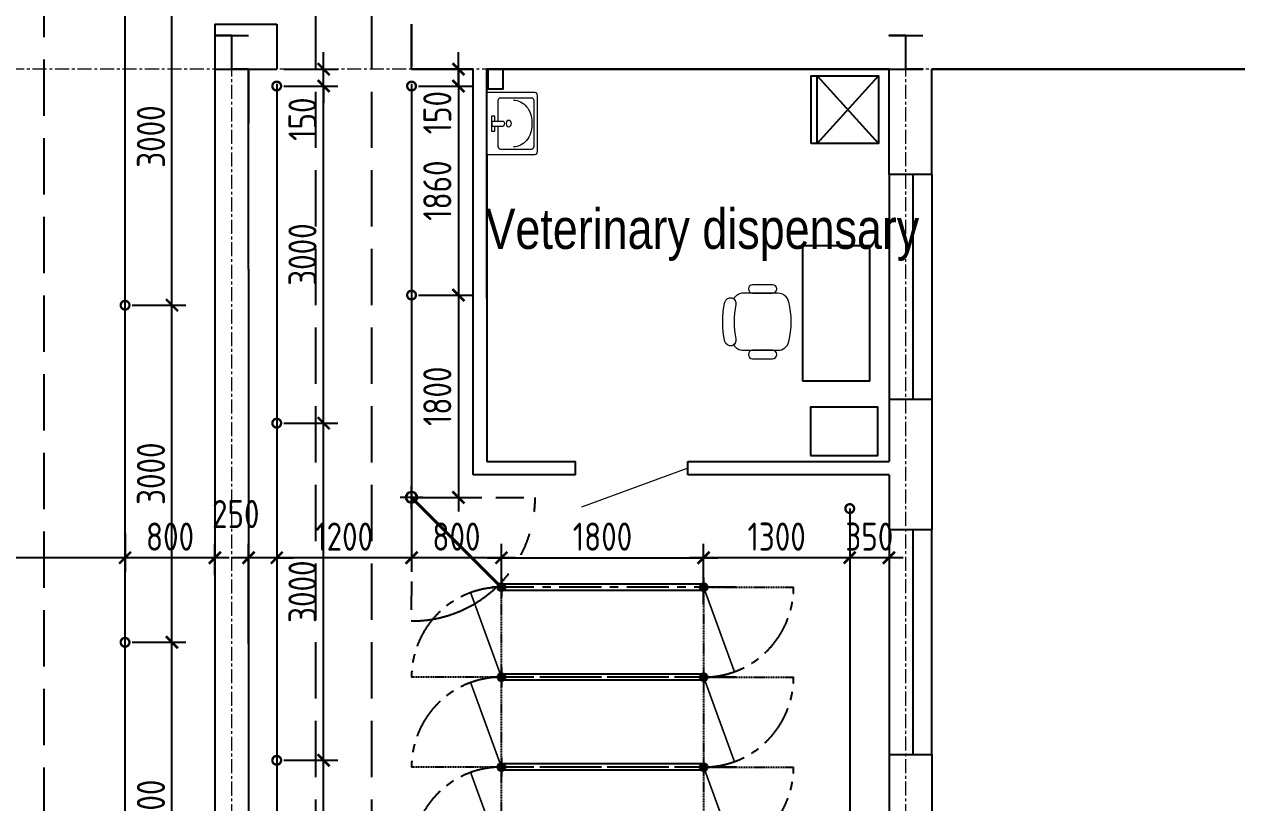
# Model space of a CAD drawing. Header units: millimetres. Extents: x 18087 to 88242, y 6810 to 56435.
# Drawn here: x 27876 to 38667, y 16708 to 23636 of the extents above; entities that cross this region are included whole.
import ezdxf

# ---------------------------------------------------------------- set-up
doc = ezdxf.new("R2010")
doc.units = ezdxf.units.MM
for name, pattern in [('CENTER', [2, 1.25, -0.25, 0.25, -0.25]), ('GOST2.303 4', [7, 5, -2, 0]), ('HIDDEN', [0.375, 0.25, -0.125])]:
    doc.linetypes.add(name, pattern=pattern)
for name, color, linetype in [('axis', 40, 'CENTER'), ('equipments', 4, 'Continuous'), ('rail2', 2, 'Continuous'), ('sanitary', 4, 'Continuous'), ('Tehnologia', 4, 'Continuous'), ('Tehnologiya', 4, 'Continuous'), ('txt', 7, 'Continuous'), ('wall', 5, 'Continuous')]:
    doc.layers.add(name, color=color, linetype=linetype)
for name, color, linetype, lineweight in [('axis 2', 40, 'CENTER', 9), ('dim', 4, 'Continuous', 20), ('door', 9, 'Continuous', 9)]:
    doc.layers.add(name, color=color, linetype=linetype, lineweight=lineweight)
doc.styles.add('Arial', font='arial.ttf', dxfattribs={"width": 0.8, "height": 1.75})
doc.styles.add('GOST 2.304', font='CS_Gost2304.shx')
doc.styles.get("Standard").update_dxf_attribs({"font": 'arial.ttf'})
doc.dimstyles.new('SPDS$0', dxfattribs={"dimscale": 100, "dimtxt": 2.5, "dimasz": 1.5, "dimexe": 1.25, "dimexo": 0.625, "dimtad": 1, "dimdec": 0, "dimrnd": 0.001, "dimtxsty": 'GOST 2.304', "dimblk": 'ARCHTICK', "dimcen": 1.5, "dimdle": 1.25, "dimadec": 0, "dimazin": 2, "dimtfac": 0.75, "dimtdec": 0, "dimtmove": 1, "dimatfit": 0, "dimfxl": 1, "dimtolj": 1, "dimarcsym": 0})

# ---------------------------------------------------------------- blocks, each defined once
blk = doc.blocks.new('z2')
at = {"layer": 'axis', "ltscale": 200}
for p, q in [((35, 27), (35, -27)), ((-8, 0), (78, 0))]:
    blk.add_line(p, q, dxfattribs=at)
at = {"layer": 'rail2', "color": 3, "ltscale": 0.6}
for p, q in [((0, 8), (16, 8)), ((0, 8), (0, -8)), ((16, 19), (16, -19)), ((54, 19), (16, 19)), ((54, 19), (54, -19)), ((54, 8), (70, 8)), ((70, 8), (70, -8)), ((0, -8), (16, -8)), ((54, -19), (16, -19)), ((54, -8), (70, -8))]:
    blk.add_line(p, q, dxfattribs=at)
blk.add_circle((35, 0), 8, dxfattribs=at)
blk = doc.blocks.new('*U530')
at = {"layer": 'axis', "ltscale": 300}
for p, q in [((0, -1916), (0, 90)), ((800, -2090), (800, 90)), ((800, -2090), (800, 90))]:
    blk.add_line(p, q, dxfattribs=at)
at = {"layer": 'equipments', "ltscale": 100}
for p, q in [((85, 0), (-85, 0)), ((885, 0), (715, 0)), ((885, 0), (715, 0)), ((85, -1800), (-85, -1800)), ((885, -1800), (715, -1800)), ((885, -1800), (715, -1800))]:
    blk.add_line(p, q, dxfattribs=at)
at = {"layer": 'equipments', "ltscale": 100, "const_width": 15}
for points in [[(0, 0), (752, 274)], [(800, -1800), (48, -2074)]]:
    blk.add_lwpolyline(points, dxfattribs=at)
at = {"layer": 'Tehnologiya', "color": 3, "linetype": 'HIDDEN', "ltscale": 40}
for p, q in [((0, 0), (0, 800)), ((0, 0), (800, 0)), ((800, -1800), (0, -1800)), ((800, -1800), (800, -2600))]:
    blk.add_line(p, q, dxfattribs=at)
at = {"layer": 'Tehnologiya', "color": 4, "ltscale": 100}
for p, q in [((-28, -1780), (-28, -20)), ((28, -1780), (28, -20)), ((772, -1780), (772, -20)), ((828, -1780), (828, -20))]:
    blk.add_line(p, q, dxfattribs=at)
at = {"layer": 'Tehnologiya', "color": 2, "ltscale": 100}
for p, q in [((772, -1780), (772, -20)), ((828, -1780), (828, -20))]:
    blk.add_line(p, q, dxfattribs=at)
at = {"layer": 'Tehnologiya', "color": 4, "ltscale": 1000}
for centre in [(0, 0), (800, 0), (800, 0), (0, -1800), (800, -1800), (800, -1800)]:
    blk.add_circle(centre, 35, dxfattribs=at)
at = {"layer": 'Tehnologiya', "color": 3, "linetype": 'CENTER', "ltscale": 300}
for centre, start, end in [((0, 0), 359.9999, 90), ((800, -1800), 179.9999, 270)]:
    blk.add_arc(centre, 800, start, end, dxfattribs=at)
at = {"layer": 'Tehnologiya', "rotation": 90}
for p in [(0, -35), (800, -35), (800, -35)]:
    blk.add_blockref('z2', p, dxfattribs=at)
at = {"layer": 'Tehnologiya', "xscale": -1, "rotation": 90}
for p in [(0, -1765), (800, -1765), (800, -1765)]:
    blk.add_blockref('z2', p, dxfattribs=at)
blk = doc.blocks.new('ring')
at = {"layer": 'Tehnologia', "const_width": 0.0205}
blk.add_lwpolyline([(-0.039, 0, 1), (0.039, 0, 1)], format="xyb", close=True, dxfattribs=at)
blk = doc.blocks.new('_ARCHTICK')
at = {"color": 0, "linetype": 'ByBlock', "const_width": 0.15}
blk.add_lwpolyline([(-0.354, -0.354), (0.354, 0.354)], dxfattribs=at)
blk = doc.blocks.new('*D337')
at = {"layer": 'Defpoints', "color": 0, "ltscale": 125, "transparency": 16777216}
for p in [(25972, 19165), (28773, 19165), (25972, 18888)]:
    blk.add_point(p, dxfattribs=at)
at = {"layer": 'dim', "color": 0, "lineweight": -2, "ltscale": 125, "transparency": 16777216}
for p, q in [((25972, 19103), (25972, 18763)), ((28773, 19103), (28773, 18763)), ((28898, 18888), (25847, 18888))]:
    blk.add_line(p, q, dxfattribs=at)
at = {"layer": 'dim', "color": 0, "lineweight": -2, "ltscale": 125, "transparency": 16777216, "xscale": 150, "yscale": 150, "zscale": 150, "rotation": 180}
blk.add_blockref('_ARCHTICK', (25972, 18888), dxfattribs=at)
at = {"layer": 'dim', "color": 0, "lineweight": -2, "ltscale": 125, "transparency": 16777216, "xscale": 150, "yscale": 150, "zscale": 150}
blk.add_blockref('_ARCHTICK', (28773, 18888), dxfattribs=at)
at = {"layer": 'dim', "color": 0, "ltscale": 125, "transparency": 16777216, "insert": (27372, 19076), "char_height": 250, "attachment_point": 5, "style": 'GOST 2.304'}
blk.add_mtext('\\A1;2800', dxfattribs=at)
blk = doc.blocks.new('*D340')
at = {"layer": 'Defpoints', "color": 0, "ltscale": 125, "transparency": 16777216}
for p in [(28773, 18888), (28773, 18670), (29573, 18670)]:
    blk.add_point(p, dxfattribs=at)
at = {"layer": 'dim', "color": 0, "lineweight": -2, "ltscale": 125, "transparency": 16777216}
for p, q in [((28773, 18733), (28773, 19013)), ((29573, 18733), (29573, 19013)), ((29698, 18888), (28648, 18888))]:
    blk.add_line(p, q, dxfattribs=at)
at = {"layer": 'dim', "color": 0, "lineweight": -2, "ltscale": 125, "transparency": 16777216, "xscale": 150, "yscale": 150, "zscale": 150, "rotation": 180}
blk.add_blockref('_ARCHTICK', (28773, 18888), dxfattribs=at)
at = {"layer": 'dim', "color": 0, "lineweight": -2, "ltscale": 125, "transparency": 16777216, "xscale": 150, "yscale": 150, "zscale": 150}
blk.add_blockref('_ARCHTICK', (29573, 18888), dxfattribs=at)
at = {"layer": 'dim', "color": 0, "ltscale": 125, "transparency": 16777216, "insert": (29173, 19076), "char_height": 250, "attachment_point": 5, "style": 'GOST 2.304'}
blk.add_mtext('\\A1;800', dxfattribs=at)
blk = doc.blocks.new('*D341')
at = {"layer": 'Defpoints', "color": 0, "ltscale": 125, "transparency": 16777216}
for p in [(35222, 19094), (33922, 18888), (33922, 18409)]:
    blk.add_point(p, dxfattribs=at)
at = {"layer": 'dim', "color": 0, "lineweight": -2, "ltscale": 125, "transparency": 16777216}
for p, q in [((33922, 18471), (33922, 19013)), ((35222, 19031), (35222, 18763)), ((35347, 18888), (33797, 18888))]:
    blk.add_line(p, q, dxfattribs=at)
at = {"layer": 'dim', "color": 0, "lineweight": -2, "ltscale": 125, "transparency": 16777216, "xscale": 150, "yscale": 150, "zscale": 150, "rotation": 180}
blk.add_blockref('_ARCHTICK', (33922, 18888), dxfattribs=at)
at = {"layer": 'dim', "color": 0, "lineweight": -2, "ltscale": 125, "transparency": 16777216, "xscale": 150, "yscale": 150, "zscale": 150}
blk.add_blockref('_ARCHTICK', (35222, 18888), dxfattribs=at)
at = {"layer": 'dim', "color": 0, "ltscale": 125, "transparency": 16777216, "insert": (34572, 19076), "char_height": 250, "attachment_point": 5, "style": 'GOST 2.304'}
blk.add_mtext('\\A1;1300', dxfattribs=at)
blk = doc.blocks.new('*D342')
at = {"layer": 'Defpoints', "color": 0, "ltscale": 125, "transparency": 16777216}
for p in [(33922, 18888), (32122, 18457), (33922, 18428)]:
    blk.add_point(p, dxfattribs=at)
at = {"layer": 'dim', "color": 0, "lineweight": -2, "ltscale": 125, "transparency": 16777216}
for p, q in [((32122, 18520), (32122, 19013)), ((33922, 18491), (33922, 19013)), ((31997, 18888), (34047, 18888))]:
    blk.add_line(p, q, dxfattribs=at)
at = {"layer": 'dim', "color": 0, "lineweight": -2, "ltscale": 125, "transparency": 16777216, "xscale": 150, "yscale": 150, "zscale": 150, "rotation": 180}
blk.add_blockref('_ARCHTICK', (32122, 18888), dxfattribs=at)
at = {"layer": 'dim', "color": 0, "lineweight": -2, "ltscale": 125, "transparency": 16777216, "xscale": 150, "yscale": 150, "zscale": 150}
blk.add_blockref('_ARCHTICK', (33922, 18888), dxfattribs=at)
at = {"layer": 'dim', "color": 0, "ltscale": 125, "transparency": 16777216, "insert": (33022, 19076), "char_height": 250, "attachment_point": 5, "style": 'GOST 2.304'}
blk.add_mtext('\\A1;1800', dxfattribs=at)
blk = doc.blocks.new('*D343')
at = {"layer": 'Defpoints', "color": 0, "ltscale": 125, "transparency": 16777216}
for p in [(31323, 19136), (31323, 18888), (32122, 18590)]:
    blk.add_point(p, dxfattribs=at)
at = {"layer": 'dim', "color": 0, "lineweight": -2, "ltscale": 125, "transparency": 16777216}
for p, q in [((31323, 19074), (31323, 18763)), ((32122, 18653), (32122, 19013)), ((32247, 18888), (31198, 18888))]:
    blk.add_line(p, q, dxfattribs=at)
at = {"layer": 'dim', "color": 0, "lineweight": -2, "ltscale": 125, "transparency": 16777216, "xscale": 150, "yscale": 150, "zscale": 150, "rotation": 180}
blk.add_blockref('_ARCHTICK', (31323, 18888), dxfattribs=at)
at = {"layer": 'dim', "color": 0, "lineweight": -2, "ltscale": 125, "transparency": 16777216, "xscale": 150, "yscale": 150, "zscale": 150}
blk.add_blockref('_ARCHTICK', (32122, 18888), dxfattribs=at)
at = {"layer": 'dim', "color": 0, "ltscale": 125, "transparency": 16777216, "insert": (31722, 19076), "char_height": 250, "attachment_point": 5, "style": 'GOST 2.304'}
blk.add_mtext('\\A1;800', dxfattribs=at)
blk = doc.blocks.new('input_sink2.dwg')
at = {"color": 0, "linetype": 'Continuous', "lineweight": 0, "ltscale": 25.4}
for p, q in [((396, 230), (124, 230)), ((102, 203), (102, 22)), ((419, -203), (419, 203)), ((41, -67), (41, 67)), ((41, 67), (72, 67)), ((49, 22), (147, 22)), ((49, 22), (49, -22)), ((72, 67), (72, 22)), ((401, -10), (401, 10)), ((72, -67), (41, -67)), ((49, -22), (147, -22)), ((72, -22), (72, -67)), ((102, -22), (102, -203)), ((124, -230), (396, -230))]:
    blk.add_line(p, q, dxfattribs=at)
at = {"color": 0, "linetype": 'Continuous', "lineweight": 0, "ltscale": 25.4, "flags": 128}
blk.add_lwpolyline([(450, -248, -0.415724), (427, -275), (0, -275), (0, 275), (427, 275, -0.415724), (450, 248)], format="xyb", close=True, dxfattribs=at)
at = {"color": 0, "linetype": 'Continuous', "lineweight": 0, "ltscale": 25.4}
blk.add_arc((128, 0), 29.1, 310.9181, 49.0813, dxfattribs=at)
for centre, major_axis, start_param, end_param in [((124, 203), (0, 27.5), 6.283185, 7.853982), ((396, 203), (0, 27.5), 4.712388, 6.283186), ((239, 10), (0, 198), 4.712388, 6.283186), ((239, -10), (0, 198), 3.141592, 4.71239), ((124, -203), (0, 27.5), 1.570796, 3.141593), ((396, -203), (0, 27.5), 3.141592, 4.71239)]:
    blk.add_ellipse(centre, major_axis=major_axis, ratio=0.818182, start_param=start_param, end_param=end_param, dxfattribs=at)
blk.add_ellipse((196, 0), major_axis=(0, 28.4), ratio=0.818182, dxfattribs=at)
at = {"flags": 1}
for tag in ['Reference', 'Description', 'Type', 'Manufacturer', 'Model', 'Inventory_No.', 'Part_No.', 'Cost']:
    blk.add_attdef(tag, (0, -275), '', height=0.125, dxfattribs=at)
blk = doc.blocks.new('ACTRIX_134')
at = {"color": 0, "linetype": 'Continuous', "lineweight": 0, "ltscale": 25.4, "flags": 128}
for points in [[(6.92, 23.19, -1), (6.02, 19.39, 0.101392), (-6.02, 19.39, -1), (-6.92, 23.19, -0.116963)], [(-8.1, 20.2, 0.260446), (-10, 16.8), (-10, 4.7, 0.34754), (-6.92, 0.81, 0.116963), (6.92, 0.81, 0.34754), (10, 4.7), (10, 16.8, 0.260446), (8.1, 20.2, -0.313361), (6.02, 19.39, 0.101392), (-6.02, 19.39, -0.313361)], [(-13, 13.5), (-13, 6.5, 1), (-10, 6.5), (-10, 13.5, 1)], [(13, 13.5, 1), (10, 13.5), (10, 6.5, 1), (13, 6.5)]]:
    blk.add_lwpolyline(points, format="xyb", close=True, dxfattribs=at)
blk = doc.blocks.new('*D410')
at = {"layer": 'Defpoints', "color": 0, "ltscale": 125, "transparency": 16777216}
for p in [(30123, 19038), (29872, 18888), (29872, 18063)]:
    blk.add_point(p, dxfattribs=at)
at = {"layer": 'dim', "color": 0, "lineweight": -2, "ltscale": 125, "transparency": 16777216}
for p, q in [((29872, 18125), (29872, 19013)), ((29872, 18888), (29722, 18888)), ((30123, 18888), (29872, 18888)), ((30123, 18976), (30123, 18763)), ((30123, 18888), (30273, 18888))]:
    blk.add_line(p, q, dxfattribs=at)
at = {"layer": 'dim', "color": 0, "lineweight": -2, "ltscale": 125, "transparency": 16777216, "xscale": 150, "yscale": 150, "zscale": 150}
blk.add_blockref('_ARCHTICK', (29872, 18888), dxfattribs=at)
at = {"layer": 'dim', "color": 0, "lineweight": -2, "ltscale": 125, "transparency": 16777216, "xscale": 150, "yscale": 150, "zscale": 150, "rotation": 180}
blk.add_blockref('_ARCHTICK', (30123, 18888), dxfattribs=at)
at = {"layer": 'dim', "color": 0, "ltscale": 125, "transparency": 16777216, "insert": (29758, 19277), "char_height": 250, "attachment_point": 5, "style": 'GOST 2.304'}
blk.add_mtext('\\A1;250', dxfattribs=at)
blk = doc.blocks.new('*D411')
at = {"layer": 'Defpoints', "color": 0, "ltscale": 125, "transparency": 16777216}
for p in [(35222, 19264), (35572, 19094), (35222, 18888)]:
    blk.add_point(p, dxfattribs=at)
at = {"layer": 'dim', "color": 0, "lineweight": -2, "ltscale": 125, "transparency": 16777216}
for p, q in [((35222, 19201), (35222, 18763)), ((35572, 19031), (35572, 18763)), ((35697, 18888), (35097, 18888))]:
    blk.add_line(p, q, dxfattribs=at)
at = {"layer": 'dim', "color": 0, "lineweight": -2, "ltscale": 125, "transparency": 16777216, "xscale": 150, "yscale": 150, "zscale": 150, "rotation": 180}
blk.add_blockref('_ARCHTICK', (35222, 18888), dxfattribs=at)
at = {"layer": 'dim', "color": 0, "lineweight": -2, "ltscale": 125, "transparency": 16777216, "xscale": 150, "yscale": 150, "zscale": 150}
blk.add_blockref('_ARCHTICK', (35572, 18888), dxfattribs=at)
at = {"layer": 'dim', "color": 0, "ltscale": 125, "transparency": 16777216, "insert": (35397, 19076), "char_height": 250, "attachment_point": 5, "style": 'GOST 2.304'}
blk.add_mtext('\\A1;350', dxfattribs=at)
blk = doc.blocks.new('*D412')
at = {"layer": 'Defpoints', "color": 0, "ltscale": 125, "transparency": 16777216}
for p in [(30123, 19218), (31323, 19264), (30123, 18888)]:
    blk.add_point(p, dxfattribs=at)
at = {"layer": 'dim', "color": 0, "lineweight": -2, "ltscale": 125, "transparency": 16777216}
for p, q in [((30123, 19156), (30123, 18763)), ((31323, 19201), (31323, 18763)), ((31448, 18888), (29998, 18888))]:
    blk.add_line(p, q, dxfattribs=at)
at = {"layer": 'dim', "color": 0, "lineweight": -2, "ltscale": 125, "transparency": 16777216, "xscale": 150, "yscale": 150, "zscale": 150, "rotation": 180}
blk.add_blockref('_ARCHTICK', (30123, 18888), dxfattribs=at)
at = {"layer": 'dim', "color": 0, "lineweight": -2, "ltscale": 125, "transparency": 16777216, "xscale": 150, "yscale": 150, "zscale": 150}
blk.add_blockref('_ARCHTICK', (31323, 18888), dxfattribs=at)
at = {"layer": 'dim', "color": 0, "ltscale": 125, "transparency": 16777216, "insert": (30723, 19076), "char_height": 250, "attachment_point": 5, "style": 'GOST 2.304'}
blk.add_mtext('\\A1;1200', dxfattribs=at)
blk = doc.blocks.new('stand')
at = {"layer": 'Tehnologia', "ltscale": 1000}
h = blk.add_hatch(dxfattribs=at)
h.set_pattern_fill('ANSI31', color=3, style=0)
h.set_pattern_definition([(45, (-254466.792, -40933.069), (-2.24506403, 2.24506403), [])])
h.paths.add_polyline_path([(46, 0), (51, 0, 0.414214), (0, 51), (0, 46, -0.414214)])
h.paths.add_polyline_path([(51, 0), (46, 0, -0.414214), (0, -46), (0, -51, 0.414214)])
h.paths.add_polyline_path([(-46, 0), (-51, 0, 0.414214), (0, -51), (0, -46, -0.414214)])
h.paths.add_polyline_path([(-51, 0), (-46, 0, -0.414214), (0, 46), (0, 51, 0.414214)])
at = {"layer": 'Tehnologia', "color": 3}
for p, q in [((-100, 0), (100, 0)), ((0, -100), (0, 100))]:
    blk.add_line(p, q, dxfattribs=at)
at = {"layer": 'Tehnologia', "ltscale": 1000}
for radius in [51, 46]:
    blk.add_circle((0, 0), radius, dxfattribs=at)
blk = doc.blocks.new('*U506')
at = {"layer": 'Tehnologia', "color": 3, "linetype": 'HIDDEN', "ltscale": 1000}
for q in [(0, 1100), (1100, 0)]:
    blk.add_line((0, 0), q, dxfattribs=at)
at = {"layer": 'Tehnologia', "color": 0, "lineweight": 40, "ltscale": 1000}
blk.add_line((0, 0), (776, 779), dxfattribs=at)
at = {"layer": 'Tehnologia', "color": 3, "linetype": 'CENTER', "ltscale": 800}
blk.add_arc((0, 0), 1100, 0, 90, dxfattribs=at)
at = {"layer": 'Tehnologia', "extrusion": (0, 0, -1), "xscale": -1, "zscale": -1, "rotation": 180}
blk.add_blockref('stand', (0, 0), dxfattribs=at)
blk = doc.blocks.new('*D413')
at = {"layer": 'Defpoints', "color": 0, "ltscale": 125, "transparency": 16777216}
for p in [(31323, 23086), (31323, 21225), (31740, 21225)]:
    blk.add_point(p, dxfattribs=at)
at = {"layer": 'dim', "color": 0, "lineweight": -2, "ltscale": 125, "transparency": 16777216}
for p, q in [((31740, 23211), (31740, 21100)), ((31385, 23086), (31865, 23086)), ((31385, 21225), (31865, 21225))]:
    blk.add_line(p, q, dxfattribs=at)
at = {"layer": 'dim', "color": 0, "lineweight": -2, "ltscale": 125, "transparency": 16777216, "xscale": 150, "yscale": 150, "zscale": 150}
for p, rotation in [((31740, 23086), 90), ((31740, 21225), 270)]:
    blk.add_blockref('_ARCHTICK', p, dxfattribs=dict(at, rotation=rotation))
at = {"layer": 'dim', "color": 0, "ltscale": 125, "transparency": 16777216, "insert": (31552, 22155), "char_height": 250, "attachment_point": 5, "rotation": 90, "style": 'GOST 2.304'}
blk.add_mtext('\\A1;1860', dxfattribs=at)
blk = doc.blocks.new('*D499')
at = {"layer": 'Defpoints', "color": 0, "ltscale": 125, "transparency": 16777216}
for p in [(31323, 23236), (31740, 23236), (31323, 23086)]:
    blk.add_point(p, dxfattribs=at)
at = {"layer": 'dim', "color": 0, "lineweight": -2, "ltscale": 125, "transparency": 16777216}
for p, q in [((31740, 23236), (31740, 23386)), ((31385, 23236), (31865, 23236)), ((31740, 23086), (31740, 23236)), ((31385, 23086), (31865, 23086)), ((31740, 23086), (31740, 22936))]:
    blk.add_line(p, q, dxfattribs=at)
at = {"layer": 'dim', "color": 0, "lineweight": -2, "ltscale": 125, "transparency": 16777216, "xscale": 150, "yscale": 150, "zscale": 150}
for p, rotation in [((31740, 23236), 270), ((31740, 23086), 90)]:
    blk.add_blockref('_ARCHTICK', p, dxfattribs=dict(at, rotation=rotation))
at = {"layer": 'dim', "color": 0, "ltscale": 125, "transparency": 16777216, "insert": (31552, 22849), "char_height": 250, "attachment_point": 5, "rotation": 90, "style": 'GOST 2.304'}
blk.add_mtext('\\A1;150', dxfattribs=at)
blk = doc.blocks.new('*D414')
at = {"layer": 'Defpoints', "color": 0, "ltscale": 125, "transparency": 16777216}
for p in [(31323, 21225), (31323, 19425), (31740, 19425)]:
    blk.add_point(p, dxfattribs=at)
at = {"layer": 'dim', "color": 0, "lineweight": -2, "ltscale": 125, "transparency": 16777216}
for p, q in [((31740, 21350), (31740, 19300)), ((31385, 21225), (31865, 21225)), ((31385, 19425), (31865, 19425))]:
    blk.add_line(p, q, dxfattribs=at)
at = {"layer": 'dim', "color": 0, "lineweight": -2, "ltscale": 125, "transparency": 16777216, "xscale": 150, "yscale": 150, "zscale": 150}
for p, rotation in [((31740, 21225), 90), ((31740, 19425), 270)]:
    blk.add_blockref('_ARCHTICK', p, dxfattribs=dict(at, rotation=rotation))
at = {"layer": 'dim', "color": 0, "ltscale": 125, "transparency": 16777216, "insert": (31552, 20325), "char_height": 250, "attachment_point": 5, "rotation": 90, "style": 'GOST 2.304'}
blk.add_mtext('\\A1;1800', dxfattribs=at)
blk = doc.blocks.new('*D415')
at = {"layer": 'Defpoints', "color": 0, "ltscale": 125, "transparency": 16777216}
for p in [(30123, 23236), (30540, 23236), (30123, 23086)]:
    blk.add_point(p, dxfattribs=at)
at = {"layer": 'dim', "color": 0, "lineweight": -2, "ltscale": 125, "transparency": 16777216}
for p, q in [((30540, 23236), (30540, 23386)), ((30185, 23236), (30665, 23236)), ((30540, 23086), (30540, 23236)), ((30185, 23086), (30665, 23086)), ((30540, 23086), (30540, 22936))]:
    blk.add_line(p, q, dxfattribs=at)
at = {"layer": 'dim', "color": 0, "lineweight": -2, "ltscale": 125, "transparency": 16777216, "xscale": 150, "yscale": 150, "zscale": 150}
for p, rotation in [((30540, 23236), 270), ((30540, 23086), 90)]:
    blk.add_blockref('_ARCHTICK', p, dxfattribs=dict(at, rotation=rotation))
at = {"layer": 'dim', "color": 0, "ltscale": 125, "transparency": 16777216, "insert": (30352, 22791), "char_height": 250, "attachment_point": 5, "rotation": 90, "style": 'GOST 2.304'}
blk.add_mtext('\\A1;150', dxfattribs=at)
blk = doc.blocks.new('*D416')
at = {"layer": 'Defpoints', "color": 0, "ltscale": 125, "transparency": 16777216}
for p in [(30123, 23086), (30540, 23086), (30123, 20086)]:
    blk.add_point(p, dxfattribs=at)
at = {"layer": 'dim', "color": 0, "lineweight": -2, "ltscale": 125, "transparency": 16777216}
for p, q in [((30540, 19961), (30540, 23211)), ((30185, 23086), (30665, 23086)), ((30185, 20086), (30665, 20086))]:
    blk.add_line(p, q, dxfattribs=at)
at = {"layer": 'dim', "color": 0, "lineweight": -2, "ltscale": 125, "transparency": 16777216, "xscale": 150, "yscale": 150, "zscale": 150}
for p, rotation in [((30540, 23086), 90), ((30540, 20086), 270)]:
    blk.add_blockref('_ARCHTICK', p, dxfattribs=dict(at, rotation=rotation))
at = {"layer": 'dim', "color": 0, "ltscale": 125, "transparency": 16777216, "insert": (30352, 21586), "char_height": 250, "attachment_point": 5, "rotation": 90, "style": 'GOST 2.304'}
blk.add_mtext('\\A1;3000', dxfattribs=at)
blk = doc.blocks.new('*D417')
at = {"layer": 'Defpoints', "color": 0, "ltscale": 125, "transparency": 16777216}
for p in [(30123, 20086), (30540, 20086), (30123, 17086)]:
    blk.add_point(p, dxfattribs=at)
at = {"layer": 'dim', "color": 0, "lineweight": -2, "ltscale": 125, "transparency": 16777216}
for p, q in [((30540, 16961), (30540, 20211)), ((30185, 20086), (30665, 20086)), ((30185, 17086), (30665, 17086))]:
    blk.add_line(p, q, dxfattribs=at)
at = {"layer": 'dim', "color": 0, "lineweight": -2, "ltscale": 125, "transparency": 16777216, "xscale": 150, "yscale": 150, "zscale": 150}
for p, rotation in [((30540, 20086), 90), ((30540, 17086), 270)]:
    blk.add_blockref('_ARCHTICK', p, dxfattribs=dict(at, rotation=rotation))
at = {"layer": 'dim', "color": 0, "ltscale": 125, "transparency": 16777216, "insert": (30352, 18586), "char_height": 250, "attachment_point": 5, "rotation": 90, "style": 'GOST 2.304'}
blk.add_mtext('\\A1;3000', dxfattribs=at)
blk = doc.blocks.new('*D418')
at = {"layer": 'Defpoints', "color": 0, "ltscale": 125, "transparency": 16777216}
for p in [(30123, 17086), (30540, 17086), (30123, 14086)]:
    blk.add_point(p, dxfattribs=at)
at = {"layer": 'dim', "color": 0, "lineweight": -2, "ltscale": 125, "transparency": 16777216}
for p, q in [((30540, 13961), (30540, 17211)), ((30185, 17086), (30665, 17086)), ((30185, 14086), (30665, 14086))]:
    blk.add_line(p, q, dxfattribs=at)
at = {"layer": 'dim', "color": 0, "lineweight": -2, "ltscale": 125, "transparency": 16777216, "xscale": 150, "yscale": 150, "zscale": 150}
for p, rotation in [((30540, 17086), 90), ((30540, 14086), 270)]:
    blk.add_blockref('_ARCHTICK', p, dxfattribs=dict(at, rotation=rotation))
at = {"layer": 'dim', "color": 0, "ltscale": 125, "transparency": 16777216, "insert": (30352, 15586), "char_height": 250, "attachment_point": 5, "rotation": 90, "style": 'GOST 2.304'}
blk.add_mtext('\\A1;3000', dxfattribs=at)
blk = doc.blocks.new('*D438')
at = {"layer": 'Defpoints', "color": 0, "ltscale": 125, "transparency": 16777216}
for p in [(28773, 24136), (29190, 24136), (28773, 21136)]:
    blk.add_point(p, dxfattribs=at)
at = {"layer": 'dim', "color": 0, "lineweight": -2, "ltscale": 125, "transparency": 16777216}
for p, q in [((29190, 21011), (29190, 24261)), ((28835, 24136), (29315, 24136)), ((28835, 21136), (29315, 21136))]:
    blk.add_line(p, q, dxfattribs=at)
at = {"layer": 'dim', "color": 0, "lineweight": -2, "ltscale": 125, "transparency": 16777216, "xscale": 150, "yscale": 150, "zscale": 150}
for p, rotation in [((29190, 24136), 90), ((29190, 21136), 270)]:
    blk.add_blockref('_ARCHTICK', p, dxfattribs=dict(at, rotation=rotation))
at = {"layer": 'dim', "color": 0, "ltscale": 125, "transparency": 16777216, "insert": (29003, 22636), "char_height": 250, "attachment_point": 5, "rotation": 90, "style": 'GOST 2.304'}
blk.add_mtext('\\A1;3000', dxfattribs=at)
blk = doc.blocks.new('*D439')
at = {"layer": 'Defpoints', "color": 0, "ltscale": 125, "transparency": 16777216}
for p in [(28773, 21136), (29190, 21136), (28773, 18136)]:
    blk.add_point(p, dxfattribs=at)
at = {"layer": 'dim', "color": 0, "lineweight": -2, "ltscale": 125, "transparency": 16777216}
for p, q in [((29190, 18011), (29190, 21261)), ((28835, 21136), (29315, 21136)), ((28835, 18136), (29315, 18136))]:
    blk.add_line(p, q, dxfattribs=at)
at = {"layer": 'dim', "color": 0, "lineweight": -2, "ltscale": 125, "transparency": 16777216, "xscale": 150, "yscale": 150, "zscale": 150}
for p, rotation in [((29190, 21136), 90), ((29190, 18136), 270)]:
    blk.add_blockref('_ARCHTICK', p, dxfattribs=dict(at, rotation=rotation))
at = {"layer": 'dim', "color": 0, "ltscale": 125, "transparency": 16777216, "insert": (29003, 19636), "char_height": 250, "attachment_point": 5, "rotation": 90, "style": 'GOST 2.304'}
blk.add_mtext('\\A1;3000', dxfattribs=at)
blk = doc.blocks.new('*D440')
at = {"layer": 'Defpoints', "color": 0, "ltscale": 125, "transparency": 16777216}
for p in [(28773, 18136), (29190, 18136), (28773, 15136)]:
    blk.add_point(p, dxfattribs=at)
at = {"layer": 'dim', "color": 0, "lineweight": -2, "ltscale": 125, "transparency": 16777216}
for p, q in [((29190, 15011), (29190, 18261)), ((28835, 18136), (29315, 18136)), ((28835, 15136), (29315, 15136))]:
    blk.add_line(p, q, dxfattribs=at)
at = {"layer": 'dim', "color": 0, "lineweight": -2, "ltscale": 125, "transparency": 16777216, "xscale": 150, "yscale": 150, "zscale": 150}
for p, rotation in [((29190, 18136), 90), ((29190, 15136), 270)]:
    blk.add_blockref('_ARCHTICK', p, dxfattribs=dict(at, rotation=rotation))
at = {"layer": 'dim', "color": 0, "ltscale": 125, "transparency": 16777216, "insert": (29003, 16636), "char_height": 250, "attachment_point": 5, "rotation": 90, "style": 'GOST 2.304'}
blk.add_mtext('\\A1;3000', dxfattribs=at)

msp = doc.modelspace()

# ---------------------------------------------------------------- linework, layer by layer
at = {"layer": 'axis 2', "ltscale": 100}
for p, q in [((66675, 23235.5), (20933.6, 23235.5)), ((29722.4, 7770.7, 14587.6), (29722.4, 23235.5, 14587.6)), ((35722.4, 7771.4, 14587.6), (35722.4, 23235.5, 14587.6))]:
    msp.add_line(p, q, dxfattribs=at)
at = {"layer": 'door', "ltscale": 125}
msp.add_line((33781.9, 19685.5), (32835.7, 19339.3), dxfattribs=at)
at = {"layer": 'equipments', "color": 0, "linetype": 'GOST2.303 4', "ltscale": 100}
for p, q in [((28052.9, 10920.5, -5461), (28052.9, 53550.5, -5915.3)), ((30466.5, 27235.6), (30466.5, 11255.6)), ((30966.5, 27235.6), (30966.5, 11255.6))]:
    msp.add_line(p, q, dxfattribs=at)
at = {"layer": 'Tehnologiya', "ltscale": 100}
for p, q in [((28772.6, 12733), (28772.6, 24135.5)), ((30122.5, 23105.6), (30122.5, 12685.6)), ((31322.5, 23105.6), (31322.5, 19425.3)), ((34933.8, 22575.3), (34933.8, 23175.3)), ((34933.8, 23175.3), (35478.1, 22575.3)), ((34933.8, 22575.3), (35478.1, 23175.3)), ((35222.4, 19325.5), (35222.4, 11555.5))]:
    msp.add_line(p, q, dxfattribs=at)
at = {"layer": 'Tehnologiya', "ltscale": 100, "elevation": 0}
for points in [[(32004.1, 23235.5), (32134.4, 23235.5), (32134.4, 23057.4), (32004.1, 23057.4)], [(34878.1, 22575.3), (34878.1, 23175.3), (35478.1, 23175.3), (35478.1, 22575.3)], [(34801.6, 20463.5), (35401.6, 20463.5), (35401.6, 21663.5), (34801.6, 21663.5)]]:
    msp.add_lwpolyline(points, close=True, dxfattribs=at)
at = {"layer": 'Tehnologiya', "elevation": 0}
msp.add_lwpolyline([(34871.9, 19798.4), (35471.9, 19798.4), (35471.9, 20228.4), (34871.9, 20228.4)], close=True, dxfattribs=at)
at = {"layer": 'wall', "ltscale": 125}
for p, q in [((29572.5, 23635.4), (29572.6, 12694.1)), ((30122.5, 23635.5), (30122.5, 23235.5)), ((31322.5, 23235.5), (31322.5, 23635.5)), ((31322.5, 23635.5), (31322.5, 23255.5)), ((29872.2, 21455.4), (29872.2, 23235.5)), ((31872.2, 23235.5), (31322.5, 23235.5)), ((31872.2, 19625.5), (31872.2, 23235.7)), ((31992.2, 21195.5), (31992.2, 23235.7)), ((35952.4, 22298.8), (35952.4, 23235.7)), ((64075, 23235.5), (35952.4, 23235.5)), ((31992.2, 22476.9), (31992.2, 19745.5)), ((35954.3, 22298.8), (35572.4, 22298.8)), ((35787.4, 20298.8), (35787.4, 22298.8)), ((29872.2, 21455.4), (29872.2, 13655.5)), ((35572.4, 20298.8), (35953.8, 20298.8)), ((31872.2, 19625.5), (31872.2, 20195.5)), ((31992.2, 19745.5), (32781.9, 19745.5)), ((32781.9, 19625.5), (32781.9, 19745.5)), ((33781.9, 19625.5), (33781.9, 19745.5)), ((33781.9, 19745.5), (35572.4, 19745.5)), ((32781.9, 19625.5), (31872.2, 19625.5)), ((35572.4, 19625.5), (33781.9, 19625.5)), ((35954.3, 19135.9), (35572.4, 19135.9)), ((35787.4, 17135.9), (35787.4, 19135.9)), ((35572.4, 17135.9), (35953.8, 17135.9))]:
    msp.add_line(p, q, dxfattribs=at)
at = {"layer": 'wall', "ltscale": 100}
for p, q in [((29872.2, 23235.5), (29872.2, 22755.4)), ((31322.5, 23235.5), (31872.2, 23235.7)), ((31992.2, 23235.7), (35572.4, 23235.7)), ((35952.4, 23235.7), (66675, 23235.7))]:
    msp.add_line(p, q, dxfattribs=at)
at = {"layer": 'wall'}
msp.add_line((35572.4, 23235.5), (31992.2, 23235.5), dxfattribs=at)
at = {"layer": 'wall', "ltscale": 125, "elevation": 0}
for points in [[(29572.5, 23635.4), (30122.5, 23635.5)], [(29872.4, 23235.5), (30122.5, 23235.5)]]:
    msp.add_lwpolyline(points, dxfattribs=at)
at = {"layer": 'wall', "ltscale": 100}
for points, elevation in [([(29572.4, 23235.5), (29872.4, 23235.5), (29722.4, 23235.5), (29722.4, 23535.5), (29572.4, 23535.5), (29872.4, 23535.5)], 0), ([(35572.4, 23235.5), (35872.4, 23235.5), (35722.4, 23235.5), (35722.4, 23535.5), (35572.4, 23535.5), (35872.4, 23535.5)], 14587.6)]:
    msp.add_lwpolyline(points, dxfattribs=dict(at, elevation=elevation))
at = {"layer": 'wall', "elevation": 0}
for points in [[(35572.4, 22298.8), (35572.4, 23235.5)], [(35572.4, 22298.8), (35572.4, 20298.8)], [(35954.3, 22298.8), (35954.3, 20298.8)], [(35572.4, 20298.8), (35572.4, 19745.5)], [(35954.3, 20298.8), (35954.3, 19135.9)], [(35572.4, 19625.5), (35572.4, 19135.9)], [(35572.4, 19135.9), (35572.4, 17135.9)], [(35953.8, 17135.9), (35954.3, 19135.9)], [(35572.4, 17135.9), (35572.4, 16447)], [(35952.4, 17135.9), (35952.4, 16447)]]:
    msp.add_lwpolyline(points, dxfattribs=at)

# ---------------------------------------------------------------- block references
at = {"layer": 'sanitary', "color": 3, "linetype": 'Continuous', "ltscale": 0.8, "xscale": -1, "rotation": 180}
msp.add_blockref('input_sink2.dwg', (31992.2, 22751.9), dxfattribs=at)
at = {"layer": 'Tehnologiya', "ltscale": 100, "xscale": 1000, "yscale": 1000, "zscale": 1000}
for p in [(30122.5, 23085.6), (31322.5, 23085.6), (31322.5, 21225.3), (30122.5, 20085.6), (35222.4, 19325.5), (30122.5, 17085.6)]:
    msp.add_blockref('ring', p, dxfattribs=at)
at = {"layer": 'Tehnologiya', "color": 0, "linetype": 'Continuous', "lineweight": 0, "ltscale": 25.4, "xscale": 25.39999999990687, "yscale": 25.39999999990687, "rotation": 90}
msp.add_blockref('ACTRIX_134', (34701.2, 20987.9), dxfattribs=at)
at = {"layer": 'Tehnologiya', "ltscale": 100, "xscale": -1000, "yscale": 1000, "zscale": 1000, "rotation": 180}
for p in [(28772.6, 21135.5), (28772.6, 18135.5)]:
    msp.add_blockref('ring', p, dxfattribs=at)
at = {"layer": 'Tehnologiya', "ltscale": 100, "rotation": 269.8876003733914}
msp.add_blockref('*U506', (31322.5, 19425.3), dxfattribs=at)
at = {"layer": 'Tehnologiya', "color": 30, "linetype": 'Continuous', "ltscale": 5000, "rotation": 90}
for p in [(32122.3, 17825.5), (32122.3, 17025.5), (32122.3, 16225.5)]:
    msp.add_blockref('*U530', p, dxfattribs=at)

# ---------------------------------------------------------------- texts
at = {"layer": 'txt', "style": 'Arial', "width": 0.8}
msp.add_text('Veterinary dispensary', height=357.15, dxfattribs=at).set_placement((31981, 21636.9))

# ---------------------------------------------------------------- dimensions: what is measured, and where the dimension line sits
at = {"layer": 'dim', "ltscale": 125}
for base, p1, p2, picture, middle in [((29190, 24135.5), (28772.6, 21135.5), (28772.6, 24135.5), '*D438', (29190, 22635.5)), ((30540, 23235.5), (30122.5, 23085.6), (30122.5, 23235.5), '*D415', (30540, 22791.4)), ((31740, 23235.5), (31322.5, 23085.6), (31322.5, 23235.5), '*D499', (31740, 22849.1)), ((30540, 23085.5), (30122.5, 20085.6), (30122.5, 23085.5), '*D416', (30540, 21585.5)), ((29190, 21135.5), (28772.6, 18135.5), (28772.6, 21135.5), '*D439', (29190, 19635.5)), ((30540, 20085.5), (30122.5, 17085.6), (30122.5, 20085.5), '*D417', (30540, 18585.5)), ((29190, 18135.5), (28772.6, 15135.5), (28772.6, 18135.5), '*D440', (29190, 16635.5)), ((30540, 17085.5), (30122.5, 14085.6), (30122.5, 17085.5), '*D418', (30540, 15585.5))]:
    dim = msp.add_linear_dim(base=base, p1=p1, p2=p2, angle=90, dimstyle='SPDS$0', override={"dimblk1": 'ARCHTICK', "dimblk2": 'ARCHTICK', "dimsah": 1}, dxfattribs=at)
    dim.commit()
    dim.dimension.update_dxf_attribs({"geometry": picture, "text_midpoint": middle, "dimtype": 160})
for base, p1, p2, picture, middle in [((31740, 21225.3), (31322.5, 23085.6), (31322.5, 21225.3), '*D413', (31552.5, 22155.4)), ((31740, 19425.3), (31322.5, 21225.3), (31322.7, 19425.3), '*D414', (31552.5, 20325.3))]:
    dim = msp.add_linear_dim(base=base, p1=p1, p2=p2, angle=90, dimstyle='SPDS$0', override={"dimblk1": 'ARCHTICK', "dimblk2": 'ARCHTICK', "dimsah": 1}, dxfattribs=at)
    dim.commit()
    dim.dimension.update_dxf_attribs({"geometry": picture, "text_midpoint": middle})
for base, p1, p2, picture, middle in [((29872.2, 18888), (30122.5, 19038), (29872.2, 18062.6), '*D410', (29757.8, 19089.9)), ((35222.4, 18888), (35572.4, 19093.6), (35222.4, 19263.9), '*D411', (35397.4, 18888))]:
    dim = msp.add_linear_dim(base=base, p1=p1, p2=p2, dimstyle='SPDS$0', override={"dimblk1": 'ARCHTICK', "dimblk2": 'ARCHTICK', "dimsah": 1}, dxfattribs=at)
    dim.commit()
    dim.dimension.update_dxf_attribs({"geometry": picture, "text_midpoint": middle, "dimtype": 160})
for base, p1, p2, picture, middle in [((25972.4, 18888), (28772.6, 19165.1), (25972.4, 19165.1), '*D337', (27372.5, 19075.5)), ((28772.6, 18888), (29572.6, 18670.4), (28772.6, 18670.4), '*D340', (29172.6, 19075.5)), ((30122.5, 18888), (31322.5, 19263.9), (30122.5, 19218.1), '*D412', (30722.5, 19075.5)), ((31322.5, 18888), (32122.3, 18590.5), (31322.5, 19136.2), '*D343', (31722.4, 19075.5)), ((33922.3, 18888), (32122.3, 18457.5), (33922.3, 18428.1), '*D342', (33022.3, 19075.5)), ((33922.3, 18888), (35222.4, 19093.6), (33922.3, 18409), '*D341', (34572.4, 19075.5))]:
    dim = msp.add_linear_dim(base=base, p1=p1, p2=p2, dimstyle='SPDS$0', override={"dimblk1": 'ARCHTICK', "dimblk2": 'ARCHTICK', "dimsah": 1}, dxfattribs=at)
    dim.commit()
    dim.dimension.update_dxf_attribs({"geometry": picture, "text_midpoint": middle})

doc.saveas('drawing.dxf')
